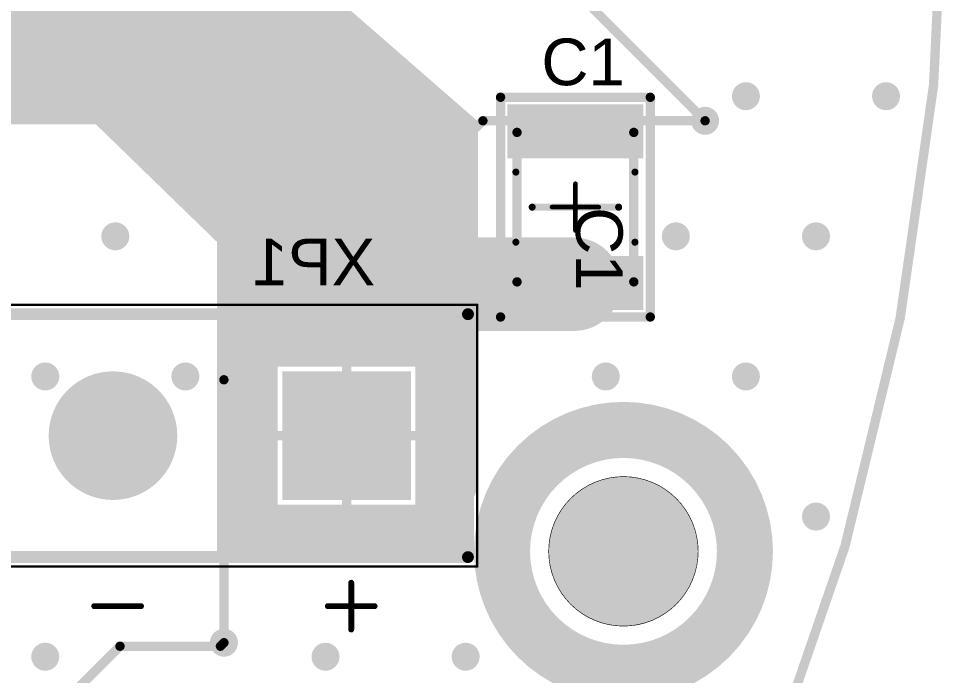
# Model space of a CAD drawing. Header units: inches. Extents: x 0 to 106, y 0 to 106.
# Drawn here: x 86.18 to 106.11, y 35.35 to 49.41 of the extents above; entities that cross this region are included whole.
import ezdxf

# ---------------------------------------------------------------- set-up
doc = ezdxf.new("R2010")
doc.units = ezdxf.units.IN
for name, color, linetype in [('Board shape', 56, 'Continuous'), ('Bottom Layer', 5, 'Continuous'), ('Bottom Overlay', 54, 'Continuous'), ('Bottom Solder', 6, 'Continuous'), ('Keep-Out Layer', 6, 'Continuous'), ('Mechanical 1', 6, 'Continuous'), ('Mechanical 13', 56, 'Continuous'), ('Mechanical 15', 56, 'Continuous'), ('Mechanical 16', 56, 'Continuous'), ('Mechanical 5', 56, 'Continuous'), ('Multi-Layer', 9, 'Continuous'), ('Pad Holes', 156, 'Continuous'), ('Top Layer', 1, 'Continuous'), ('Top Overlay', 2, 'Continuous'), ('Top Paste', 8, 'Continuous'), ('Top Solder', 216, 'Continuous'), ('Via Holes', 16, 'Continuous')]:
    doc.layers.add(name, color=color, linetype=linetype)
doc.styles.add('Arial', font='', dxfattribs={"height": 0.2})
doc.styles.get('Arial').set_extended_font_data('Arial')

# ---------------------------------------------------------------- blocks, each defined once
blk = doc.blocks.new('XT30UPB_F_B_13')
at = {"layer": 'Bottom Layer'}
blk.add_hatch(color=5, dxfattribs=at).paths.add_polyline_path([(-3.775, 1.275), (-1.225, 1.275), (-1.225, -1.275), (-3.775, -1.275)])
h = blk.add_hatch(color=5, dxfattribs=at)
edge = h.paths.add_edge_path()
edge.add_arc((2.5, 0), 1.275, 0, 360)
at = {"layer": 'Bottom Solder'}
blk.add_hatch(color=6, dxfattribs=at).paths.add_polyline_path([(-3.877, 1.377), (-1.123, 1.377), (-1.123, -1.377), (-3.877, -1.377)])
h = blk.add_hatch(color=6, dxfattribs=at)
edge = h.paths.add_edge_path()
edge.add_arc((2.5, 0), 1.377, 0, 360)
at = {"layer": 'Multi-Layer'}
h = blk.add_hatch(color=9, dxfattribs=at)
edge = h.paths.add_edge_path()
edge.add_arc((2.5, 0), 1.275, 0, 360)
at = {"layer": 'Pad Holes'}
h = blk.add_hatch(color=7, dxfattribs=at)
edge = h.paths.add_edge_path()
edge.add_arc((-2.5, 0), 0.85, 0, 360)
h = blk.add_hatch(color=7, dxfattribs=at)
edge = h.paths.add_edge_path()
edge.add_arc((2.5, 0), 0.85, 0, 360)
at = {"layer": 'Top Layer'}
blk.add_hatch(color=1, dxfattribs=at).paths.add_polyline_path([(-3.775, 1.275), (-1.225, 1.275), (-1.225, -1.275), (-3.775, -1.275)])
h = blk.add_hatch(color=1, dxfattribs=at)
edge = h.paths.add_edge_path()
edge.add_arc((2.5, 0), 1.275, 0, 360)
at = {"layer": 'Top Solder'}
blk.add_hatch(color=216, dxfattribs=at).paths.add_polyline_path([(-3.877, 1.377), (-1.123, 1.377), (-1.123, -1.377), (-3.877, -1.377)])
h = blk.add_hatch(color=216, dxfattribs=at)
edge = h.paths.add_edge_path()
edge.add_arc((2.5, 0), 1.377, 0, 360)
at = {"layer": 'Bottom Overlay'}
for points in [[(-2.6, 4.15, 0.127, 0.127, 0), (-2.6, 3.15, 0.127, 0.127, 0)], [(-2.1, 3.65, 0.127, 0.127, 0), (-3.1, 3.65, 0.127, 0.127, 0)], [(2.9, 3.65, 0.127, 0.127, 0), (1.9, 3.65, 0.127, 0.127, 0)], [(-5.1, 2.6, 0.254, 0.254, 0), (-5.1, -2.6, 0.254, 0.254, 0)], [(5.1, 2.6, 0.254, 0.254, 0), (-5.1, 2.6, 0.254, 0.254, 0)], [(5.1, 2.6, 0.254, 0.254, 0), (5.1, -2.6, 0.254, 0.254, 0)], [(5.1, -2.6, 0.254, 0.254, 0), (-5.1, -2.6, 0.254, 0.254, 0)]]:
    blk.add_lwpolyline(points, format="xyseb", dxfattribs=at)
for points in [[(-2.632, 4.15, 0.0635, 0.0635, 1), (-2.568, 4.15, 0.0635, 0.0635, 1)], [(-3.132, 3.65, 0.0635, 0.0635, 1), (-3.068, 3.65, 0.0635, 0.0635, 1)], [(-2.132, 3.65, 0.0635, 0.0635, 1), (-2.068, 3.65, 0.0635, 0.0635, 1)], [(1.868, 3.65, 0.0635, 0.0635, 1), (1.932, 3.65, 0.0635, 0.0635, 1)], [(2.868, 3.65, 0.0635, 0.0635, 1), (2.932, 3.65, 0.0635, 0.0635, 1)], [(-2.632, 3.15, 0.0635, 0.0635, 1), (-2.568, 3.15, 0.0635, 0.0635, 1)], [(-5.163, 2.6, 0.127, 0.127, 1), (-5.036, 2.6, 0.127, 0.127, 1)], [(-5.163, 2.6, 0.127, 0.127, 1), (-5.036, 2.6, 0.127, 0.127, 1)], [(5.036, 2.6, 0.127, 0.127, 1), (5.163, 2.6, 0.127, 0.127, 1)], [(5.036, 2.6, 0.127, 0.127, 1), (5.163, 2.6, 0.127, 0.127, 1)], [(-5.163, -2.6, 0.127, 0.127, 1), (-5.036, -2.6, 0.127, 0.127, 1)], [(-5.163, -2.6, 0.127, 0.127, 1), (-5.036, -2.6, 0.127, 0.127, 1)], [(5.036, -2.6, 0.127, 0.127, 1), (5.163, -2.6, 0.127, 0.127, 1)], [(5.036, -2.6, 0.127, 0.127, 1), (5.163, -2.6, 0.127, 0.127, 1)]]:
    blk.add_lwpolyline(points, format="xyseb", close=True, dxfattribs=at)
at = {"layer": 'Mechanical 13'}
for points in [[(-2.6, 4.15, 0.127, 0.127, 0), (-2.6, 3.15, 0.127, 0.127, 0)], [(-2.1, 3.65, 0.127, 0.127, 0), (-3.1, 3.65, 0.127, 0.127, 0)], [(2.9, 3.65, 0.127, 0.127, 0), (1.9, 3.65, 0.127, 0.127, 0)], [(-5.1, 2.6, 0.254, 0.254, 0), (-5.1, -2.6, 0.254, 0.254, 0)], [(5.1, 2.6, 0.254, 0.254, 0), (-5.1, 2.6, 0.254, 0.254, 0)], [(5.1, 2.6, 0.254, 0.254, 0), (5.1, -2.6, 0.254, 0.254, 0)], [(5.1, -2.6, 0.254, 0.254, 0), (-5.1, -2.6, 0.254, 0.254, 0)]]:
    blk.add_lwpolyline(points, format="xyseb", dxfattribs=at)
for points in [[(-2.632, 4.15, 0.0635, 0.0635, 1), (-2.568, 4.15, 0.0635, 0.0635, 1)], [(-3.132, 3.65, 0.0635, 0.0635, 1), (-3.068, 3.65, 0.0635, 0.0635, 1)], [(-2.132, 3.65, 0.0635, 0.0635, 1), (-2.068, 3.65, 0.0635, 0.0635, 1)], [(1.868, 3.65, 0.0635, 0.0635, 1), (1.932, 3.65, 0.0635, 0.0635, 1)], [(2.868, 3.65, 0.0635, 0.0635, 1), (2.932, 3.65, 0.0635, 0.0635, 1)], [(-2.632, 3.15, 0.0635, 0.0635, 1), (-2.568, 3.15, 0.0635, 0.0635, 1)], [(-5.163, 2.6, 0.127, 0.127, 1), (-5.036, 2.6, 0.127, 0.127, 1)], [(-5.163, 2.6, 0.127, 0.127, 1), (-5.036, 2.6, 0.127, 0.127, 1)], [(5.036, 2.6, 0.127, 0.127, 1), (5.163, 2.6, 0.127, 0.127, 1)], [(5.036, 2.6, 0.127, 0.127, 1), (5.163, 2.6, 0.127, 0.127, 1)], [(-5.163, -2.6, 0.127, 0.127, 1), (-5.036, -2.6, 0.127, 0.127, 1)], [(-5.163, -2.6, 0.127, 0.127, 1), (-5.036, -2.6, 0.127, 0.127, 1)], [(5.036, -2.6, 0.127, 0.127, 1), (5.163, -2.6, 0.127, 0.127, 1)], [(5.036, -2.6, 0.127, 0.127, 1), (5.163, -2.6, 0.127, 0.127, 1)]]:
    blk.add_lwpolyline(points, format="xyseb", close=True, dxfattribs=at)
at = {"layer": 'Mechanical 15'}
for points in [[(-5.3, 2.8, 0.05, 0.05, 0), (-5.3, -2.8, 0.05, 0.05, 0)], [(5.3, 2.8, 0.05, 0.05, 0), (-5.3, 2.8, 0.05, 0.05, 0)], [(5.3, 2.8, 0.05, 0.05, 0), (5.3, -2.8, 0.05, 0.05, 0)], [(5.3, -2.8, 0.05, 0.05, 0), (-5.3, -2.8, 0.05, 0.05, 0)]]:
    blk.add_lwpolyline(points, format="xyseb", dxfattribs=at)
for points in [[(-5.312, 2.8, 0.025, 0.025, 1), (-5.288, 2.8, 0.025, 0.025, 1)], [(-5.312, 2.8, 0.025, 0.025, 1), (-5.288, 2.8, 0.025, 0.025, 1)], [(5.288, 2.8, 0.025, 0.025, 1), (5.312, 2.8, 0.025, 0.025, 1)], [(5.288, 2.8, 0.025, 0.025, 1), (5.312, 2.8, 0.025, 0.025, 1)], [(-5.312, -2.8, 0.025, 0.025, 1), (-5.288, -2.8, 0.025, 0.025, 1)], [(-5.312, -2.8, 0.025, 0.025, 1), (-5.288, -2.8, 0.025, 0.025, 1)], [(5.288, -2.8, 0.025, 0.025, 1), (5.312, -2.8, 0.025, 0.025, 1)], [(5.288, -2.8, 0.025, 0.025, 1), (5.312, -2.8, 0.025, 0.025, 1)]]:
    blk.add_lwpolyline(points, format="xyseb", close=True, dxfattribs=at)
blk = doc.blocks.new('1210C_27')
at = {"layer": 'Top Layer'}
for points in [[(-2.102, 1.353), (-1.148, 1.353), (-1.148, -1.353), (-2.102, -1.353)], [(1.148, 1.353), (2.102, 1.353), (2.102, -1.353), (1.148, -1.353)]]:
    blk.add_hatch(color=1, dxfattribs=at).paths.add_polyline_path(points)
at = {"layer": 'Top Paste'}
for points in [[(-2.102, 1.353), (-1.148, 1.353), (-1.148, -1.353), (-2.102, -1.353)], [(1.148, 1.353), (2.102, 1.353), (2.102, -1.353), (1.148, -1.353)]]:
    blk.add_hatch(color=8, dxfattribs=at).paths.add_polyline_path(points)
at = {"layer": 'Top Solder'}
for points in [[(-2.204, 1.455), (-1.046, 1.455), (-1.046, -1.455), (-2.204, -1.455)], [(1.046, 1.455), (2.204, 1.455), (2.204, -1.455), (1.046, -1.455)]]:
    blk.add_hatch(color=216, dxfattribs=at).paths.add_polyline_path(points)
at = {"layer": 'Mechanical 13'}
for points in [[(-1.6, -1.25, 0.2, 0.2, 0), (-1.6, 1.25, 0.2, 0.2, 0)], [(1.6, 1.25, 0.2, 0.2, 0), (-1.6, 1.25, 0.2, 0.2, 0)], [(1.6, -1.25, 0.2, 0.2, 0), (1.6, 1.25, 0.2, 0.2, 0)], [(1.6, -1.25, 0.2, 0.2, 0), (-1.6, -1.25, 0.2, 0.2, 0)]]:
    blk.add_lwpolyline(points, format="xyseb", dxfattribs=at)
for points in [[(-1.65, 1.25, 0.1, 0.1, 1), (-1.55, 1.25, 0.1, 0.1, 1)], [(-1.65, 1.25, 0.1, 0.1, 1), (-1.55, 1.25, 0.1, 0.1, 1)], [(1.55, 1.25, 0.1, 0.1, 1), (1.65, 1.25, 0.1, 0.1, 1)], [(1.55, 1.25, 0.1, 0.1, 1), (1.65, 1.25, 0.1, 0.1, 1)], [(-1.65, -1.25, 0.1, 0.1, 1), (-1.55, -1.25, 0.1, 0.1, 1)], [(-1.65, -1.25, 0.1, 0.1, 1), (-1.55, -1.25, 0.1, 0.1, 1)], [(1.55, -1.25, 0.1, 0.1, 1), (1.65, -1.25, 0.1, 0.1, 1)], [(1.55, -1.25, 0.1, 0.1, 1), (1.65, -1.25, 0.1, 0.1, 1)]]:
    blk.add_lwpolyline(points, format="xyseb", close=True, dxfattribs=at)
at = {"layer": 'Mechanical 15'}
for points in [[(-2.352, -1.603, 0.2, 0.2, 0), (-2.352, 1.603, 0.2, 0.2, 0)], [(2.352, 1.603, 0.2, 0.2, 0), (-2.352, 1.603, 0.2, 0.2, 0)], [(2.352, -1.603, 0.2, 0.2, 0), (2.352, 1.603, 0.2, 0.2, 0)], [(2.352, -1.603, 0.2, 0.2, 0), (-2.352, -1.603, 0.2, 0.2, 0)]]:
    blk.add_lwpolyline(points, format="xyseb", dxfattribs=at)
for points in [[(-2.402, 1.603, 0.1, 0.1, 1), (-2.302, 1.603, 0.1, 0.1, 1)], [(-2.402, 1.603, 0.1, 0.1, 1), (-2.302, 1.603, 0.1, 0.1, 1)], [(2.302, 1.603, 0.1, 0.1, 1), (2.402, 1.603, 0.1, 0.1, 1)], [(2.302, 1.603, 0.1, 0.1, 1), (2.402, 1.603, 0.1, 0.1, 1)], [(-2.402, -1.603, 0.1, 0.1, 1), (-2.302, -1.603, 0.1, 0.1, 1)], [(-2.402, -1.603, 0.1, 0.1, 1), (-2.302, -1.603, 0.1, 0.1, 1)], [(2.302, -1.603, 0.1, 0.1, 1), (2.402, -1.603, 0.1, 0.1, 1)], [(2.302, -1.603, 0.1, 0.1, 1), (2.402, -1.603, 0.1, 0.1, 1)]]:
    blk.add_lwpolyline(points, format="xyseb", close=True, dxfattribs=at)
at = {"layer": 'Mechanical 16'}
for points in [[(0, -0.5, 0.1, 0.1, 0), (0, 0.5, 0.1, 0.1, 0)], [(0.5, 0, 0.1, 0.1, 0), (-0.5, 0, 0.1, 0.1, 0)]]:
    blk.add_lwpolyline(points, format="xyseb", dxfattribs=at)
for points in [[(-0.025, 0.5, 0.05, 0.05, 1), (0.025, 0.5, 0.05, 0.05, 1)], [(-0.525, 0, 0.05, 0.05, 1), (-0.475, 0, 0.05, 0.05, 1)], [(0.475, 0, 0.05, 0.05, 1), (0.525, 0, 0.05, 0.05, 1)], [(-0.025, -0.5, 0.05, 0.05, 1), (0.025, -0.5, 0.05, 0.05, 1)]]:
    blk.add_lwpolyline(points, format="xyseb", close=True, dxfattribs=at)
at = {"layer": 'Mechanical 5'}
for points in [[(-2.352, -1.603, 0.2, 0.2, 0), (-2.352, 1.603, 0.2, 0.2, 0)], [(2.352, 1.603, 0.2, 0.2, 0), (-2.352, 1.603, 0.2, 0.2, 0)], [(2.352, -1.603, 0.2, 0.2, 0), (2.352, 1.603, 0.2, 0.2, 0)], [(2.352, -1.603, 0.2, 0.2, 0), (-2.352, -1.603, 0.2, 0.2, 0)]]:
    blk.add_lwpolyline(points, format="xyseb", dxfattribs=at)
for points in [[(-2.402, 1.603, 0.1, 0.1, 1), (-2.302, 1.603, 0.1, 0.1, 1)], [(-2.402, 1.603, 0.1, 0.1, 1), (-2.302, 1.603, 0.1, 0.1, 1)], [(2.302, 1.603, 0.1, 0.1, 1), (2.402, 1.603, 0.1, 0.1, 1)], [(2.302, 1.603, 0.1, 0.1, 1), (2.402, 1.603, 0.1, 0.1, 1)], [(-2.402, -1.603, 0.1, 0.1, 1), (-2.302, -1.603, 0.1, 0.1, 1)], [(-2.402, -1.603, 0.1, 0.1, 1), (-2.302, -1.603, 0.1, 0.1, 1)], [(2.302, -1.603, 0.1, 0.1, 1), (2.402, -1.603, 0.1, 0.1, 1)], [(2.302, -1.603, 0.1, 0.1, 1), (2.402, -1.603, 0.1, 0.1, 1)]]:
    blk.add_lwpolyline(points, format="xyseb", close=True, dxfattribs=at)
at = {"layer": 'Top Overlay'}
for points in [[(0.75, 1.275, 0.15, 0.15, 0), (-0.75, 1.275, 0.15, 0.15, 0)], [(0, 0, 0.15, 0.15, 0), (0, 0.925, 0.15, 0.15, 0)], [(0, -0.925, 0.15, 0.15, 0), (0, 0, 0.15, 0.15, 0)], [(0.75, -1.275, 0.15, 0.15, 0), (-0.75, -1.275, 0.15, 0.15, 0)]]:
    blk.add_lwpolyline(points, format="xyseb", dxfattribs=at)
for points in [[(-0.788, 1.275, 0.075, 0.075, 1), (-0.713, 1.275, 0.075, 0.075, 1)], [(0.713, 1.275, 0.075, 0.075, 1), (0.788, 1.275, 0.075, 0.075, 1)], [(-0.038, 0.925, 0.075, 0.075, 1), (0.038, 0.925, 0.075, 0.075, 1)], [(-0.038, 0, 0.075, 0.075, 1), (0.038, 0, 0.075, 0.075, 1)], [(-0.038, 0, 0.075, 0.075, 1), (0.038, 0, 0.075, 0.075, 1)], [(-0.038, -0.925, 0.075, 0.075, 1), (0.038, -0.925, 0.075, 0.075, 1)], [(-0.788, -1.275, 0.075, 0.075, 1), (-0.713, -1.275, 0.075, 0.075, 1)], [(0.713, -1.275, 0.075, 0.075, 1), (0.788, -1.275, 0.075, 0.075, 1)]]:
    blk.add_lwpolyline(points, format="xyseb", close=True, dxfattribs=at)
at = {"layer": 'Mechanical 5', "style": 'Arial'}
blk.add_text('C1', height=1, dxfattribs=at).set_placement((0, 0.011))

msp = doc.modelspace()

# ---------------------------------------------------------------- hatches: boundary and pattern name
at = {"layer": 'Bottom Layer'}
h = msp.add_hatch(color=5, dxfattribs=at)
edge = h.paths.add_edge_path()
edge.add_arc((101.75, 47.75), 0.3, 0, 360)
h = msp.add_hatch(color=5, dxfattribs=at)
edge = h.paths.add_edge_path()
edge.add_arc((104.75, 47.75), 0.3, 0, 360)
h = msp.add_hatch(color=5, dxfattribs=at)
edge = h.paths.add_edge_path()
edge.add_arc((100.876, 47.223), 0.3, 0, 360)
h = msp.add_hatch(color=5, dxfattribs=at)
edge = h.paths.add_edge_path()
edge.add_arc((88.25, 44.75), 0.3, 0, 360)
h = msp.add_hatch(color=5, dxfattribs=at)
edge = h.paths.add_edge_path()
edge.add_arc((100.25, 44.75), 0.3, 0, 360)
h = msp.add_hatch(color=5, dxfattribs=at)
edge = h.paths.add_edge_path()
edge.add_arc((103.25, 44.75), 0.3, 0, 360)
h = msp.add_hatch(color=5, dxfattribs=at)
edge = h.paths.add_edge_path()
edge.add_arc((86.75, 41.75), 0.3, 0, 360)
h = msp.add_hatch(color=5, dxfattribs=at)
edge = h.paths.add_edge_path()
edge.add_arc((89.75, 41.75), 0.3, 0, 360)
h = msp.add_hatch(color=5, dxfattribs=at)
edge = h.paths.add_edge_path()
edge.add_arc((98.75, 41.75), 0.3, 0, 360)
h = msp.add_hatch(color=5, dxfattribs=at)
edge = h.paths.add_edge_path()
edge.add_arc((101.75, 41.75), 0.3, 0, 360)
h = msp.add_hatch(color=5, dxfattribs=at)
edge = h.paths.add_edge_path()
edge.add_arc((103.25, 38.75), 0.3, 0, 360)
h = msp.add_hatch(color=5, dxfattribs=at)
edge = h.paths.add_edge_path()
edge.add_arc((90.575, 36.05), 0.3, 0, 360)
h = msp.add_hatch(color=5, dxfattribs=at)
edge = h.paths.add_edge_path()
edge.add_arc((86.75, 35.75), 0.3, 0, 360)
h = msp.add_hatch(color=5, dxfattribs=at)
edge = h.paths.add_edge_path()
edge.add_arc((92.75, 35.75), 0.3, 0, 360)
h = msp.add_hatch(color=5, dxfattribs=at)
edge = h.paths.add_edge_path()
edge.add_arc((95.75, 35.75), 0.3, 0, 360)
at = {"layer": 'Pad Holes'}
h = msp.add_hatch(color=7, dxfattribs=at)
edge = h.paths.add_edge_path()
edge.add_arc((99.129, 38.006), 1.6, 0, 360)
at = {"layer": 'Top Layer'}
msp.add_hatch(color=1, dxfattribs=at).paths.add_polyline_path([(87.927, 47.15), (54.993, 47.15), (54.993, 50.76), (55.53, 50.76), (55.53, 51.625), (54.565, 51.625), (54.565, 51.825), (55.53, 51.825), (55.53, 52.69), (54.993, 52.69), (54.993, 53.213), (87.927, 53.213)])
h = msp.add_hatch(color=1, dxfattribs=at)
h.paths.add_polyline_path([(89.124, 53.213), (96.012, 47.21), (96.012, 39.366), (95.885, 39.06), (95.76, 38.54), (95.718, 38.006), (95.72, 37.98), (95.619, 37.87), (90.424, 37.87), (90.424, 44.632), (87.831, 47.15), (87.831, 53.213)])
h.paths.add_polyline_path([(94.675, 41.958), (93.3, 41.958), (93.3, 40.583), (94.675, 40.583)], flags=0)
h.paths.add_polyline_path([(93.1, 41.958), (91.725, 41.958), (91.725, 40.583), (93.1, 40.583)], flags=0)
h.paths.add_polyline_path([(94.675, 40.383), (93.3, 40.383), (93.3, 39.008), (94.675, 39.008)], flags=0)
h.paths.add_polyline_path([(93.1, 40.383), (91.725, 40.383), (91.725, 39.008), (93.1, 39.008)], flags=0)
h = msp.add_hatch(color=1, dxfattribs=at)
edge = h.paths.add_edge_path()
edge.add_arc((101.75, 47.75), 0.3, 0, 360)
h = msp.add_hatch(color=1, dxfattribs=at)
edge = h.paths.add_edge_path()
edge.add_arc((104.75, 47.75), 0.3, 0, 360)
h = msp.add_hatch(color=1, dxfattribs=at)
edge = h.paths.add_edge_path()
edge.add_arc((100.876, 47.223), 0.3, 0, 360)
h = msp.add_hatch(color=1, dxfattribs=at)
edge = h.paths.add_edge_path()
edge.add_arc((88.25, 44.75), 0.3, 0, 360)
h = msp.add_hatch(color=1, dxfattribs=at)
edge = h.paths.add_edge_path()
edge.add_arc((100.25, 44.75), 0.3, 0, 360)
h = msp.add_hatch(color=1, dxfattribs=at)
edge = h.paths.add_edge_path()
edge.add_arc((103.25, 44.75), 0.3, 0, 360)
h = msp.add_hatch(color=1, dxfattribs=at)
edge = h.paths.add_edge_path()
edge.add_arc((86.75, 41.75), 0.3, 0, 360)
h = msp.add_hatch(color=1, dxfattribs=at)
edge = h.paths.add_edge_path()
edge.add_arc((89.75, 41.75), 0.3, 0, 360)
h = msp.add_hatch(color=1, dxfattribs=at)
edge = h.paths.add_edge_path()
edge.add_arc((98.75, 41.75), 0.3, 0, 360)
h = msp.add_hatch(color=1, dxfattribs=at)
edge = h.paths.add_edge_path()
edge.add_arc((101.75, 41.75), 0.3, 0, 360)
h = msp.add_hatch(color=1, dxfattribs=at)
edge = h.paths.add_edge_path()
edge.add_arc((103.25, 38.75), 0.3, 0, 360)
h = msp.add_hatch(color=1, dxfattribs=at)
edge = h.paths.add_edge_path()
edge.add_arc((90.575, 36.05), 0.3, 0, 360)
h = msp.add_hatch(color=1, dxfattribs=at)
edge = h.paths.add_edge_path()
edge.add_arc((86.75, 35.75), 0.3, 0, 360)
h = msp.add_hatch(color=1, dxfattribs=at)
edge = h.paths.add_edge_path()
edge.add_arc((92.75, 35.75), 0.3, 0, 360)
h = msp.add_hatch(color=1, dxfattribs=at)
edge = h.paths.add_edge_path()
edge.add_arc((95.75, 35.75), 0.3, 0, 360)
at = {"layer": 'Via Holes'}
h = msp.add_hatch(color=7, dxfattribs=at)
edge = h.paths.add_edge_path()
edge.add_arc((101.75, 47.75), 0.15, 0, 360)
h = msp.add_hatch(color=7, dxfattribs=at)
edge = h.paths.add_edge_path()
edge.add_arc((104.75, 47.75), 0.15, 0, 360)
h = msp.add_hatch(color=7, dxfattribs=at)
edge = h.paths.add_edge_path()
edge.add_arc((100.876, 47.223), 0.15, 0, 360)
h = msp.add_hatch(color=7, dxfattribs=at)
edge = h.paths.add_edge_path()
edge.add_arc((88.25, 44.75), 0.15, 0, 360)
h = msp.add_hatch(color=7, dxfattribs=at)
edge = h.paths.add_edge_path()
edge.add_arc((100.25, 44.75), 0.15, 0, 360)
h = msp.add_hatch(color=7, dxfattribs=at)
edge = h.paths.add_edge_path()
edge.add_arc((103.25, 44.75), 0.15, 0, 360)
h = msp.add_hatch(color=7, dxfattribs=at)
edge = h.paths.add_edge_path()
edge.add_arc((86.75, 41.75), 0.15, 0, 360)
h = msp.add_hatch(color=7, dxfattribs=at)
edge = h.paths.add_edge_path()
edge.add_arc((89.75, 41.75), 0.15, 0, 360)
h = msp.add_hatch(color=7, dxfattribs=at)
edge = h.paths.add_edge_path()
edge.add_arc((98.75, 41.75), 0.15, 0, 360)
h = msp.add_hatch(color=7, dxfattribs=at)
edge = h.paths.add_edge_path()
edge.add_arc((101.75, 41.75), 0.15, 0, 360)
h = msp.add_hatch(color=7, dxfattribs=at)
edge = h.paths.add_edge_path()
edge.add_arc((103.25, 38.75), 0.15, 0, 360)
h = msp.add_hatch(color=7, dxfattribs=at)
edge = h.paths.add_edge_path()
edge.add_arc((90.575, 36.05), 0.15, 0, 360)
h = msp.add_hatch(color=7, dxfattribs=at)
edge = h.paths.add_edge_path()
edge.add_arc((86.75, 35.75), 0.15, 0, 360)
h = msp.add_hatch(color=7, dxfattribs=at)
edge = h.paths.add_edge_path()
edge.add_arc((92.75, 35.75), 0.15, 0, 360)
h = msp.add_hatch(color=7, dxfattribs=at)
edge = h.paths.add_edge_path()
edge.add_arc((95.75, 35.75), 0.15, 0, 360)

# ---------------------------------------------------------------- linework, layer by layer
at = {"layer": 'Board shape'}
msp.add_lwpolyline([(102.232, 72.648, 0.2, 0.2, -0.19214), (102.232, 33.365, 0.2, 0.2, 0)], format="xyseb", dxfattribs=at)
at = {"layer": 'Bottom Layer'}
for points in [[(90.575, 41.679, 0.2, 0.2, 0), (96.119, 47.223, 0.2, 0.2, 0)], [(96.119, 47.223, 0.2, 0.2, 0), (100.876, 47.223, 0.2, 0.2, 0)], [(90.575, 36.05, 0.2, 0.2, 0), (90.575, 41.679, 0.2, 0.2, 0)]]:
    msp.add_lwpolyline(points, format="xyseb", dxfattribs=at)
for points in [[(96.069, 47.223, 0.1, 0.1, 1), (96.169, 47.223, 0.1, 0.1, 1)], [(96.069, 47.223, 0.1, 0.1, 1), (96.169, 47.223, 0.1, 0.1, 1)], [(100.826, 47.223, 0.1, 0.1, 1), (100.926, 47.223, 0.1, 0.1, 1)], [(90.525, 41.679, 0.1, 0.1, 1), (90.625, 41.679, 0.1, 0.1, 1)], [(90.525, 41.679, 0.1, 0.1, 1), (90.625, 41.679, 0.1, 0.1, 1)], [(90.525, 36.05, 0.1, 0.1, 1), (90.625, 36.05, 0.1, 0.1, 1)]]:
    msp.add_lwpolyline(points, format="xyseb", close=True, dxfattribs=at)
at = {"layer": 'Keep-Out Layer'}
for points in [[(101.729, 38.006, 1.2, 1.2, 1), (96.529, 38.006, 1.2, 1.2, 1)], [(96.229, 38.006, 0.6, 0.6, 1), (96.829, 38.006, 0.6, 0.6, 1)], [(101.429, 38.006, 0.6, 0.6, 1), (102.029, 38.006, 0.6, 0.6, 1)]]:
    msp.add_lwpolyline(points, format="xyseb", close=True, dxfattribs=at)
at = {"layer": 'Mechanical 1'}
for points in [[(100.728, 38.006, 0.0127, 0.0127, 1), (97.528, 38.006, 0.0127, 0.0127, 1)], [(97.525, 38.006, 0.00635, 0.00635, 1), (97.531, 38.006, 0.00635, 0.00635, 1)], [(100.725, 38.006, 0.00635, 0.00635, 1), (100.731, 38.006, 0.00635, 0.00635, 1)]]:
    msp.add_lwpolyline(points, format="xyseb", close=True, dxfattribs=at)
at = {"layer": 'Top Layer'}
for points in [[(95.648, 52.451, 0.2, 0.2, 0), (100.876, 47.223, 0.2, 0.2, 0)], [(95.35, 43.725, 2, 2, 0), (98.075, 43.725, 2, 2, 0)], [(86.792, 34.417, 0.2, 0.2, 0), (88.35, 35.975, 0.2, 0.2, 0)], [(88.35, 35.975, 0.2, 0.2, 0), (90.5, 35.975, 0.2, 0.2, 0)], [(90.5, 35.975, 0.2, 0.2, 0), (90.575, 36.05, 0.2, 0.2, 0)]]:
    msp.add_lwpolyline(points, format="xyseb", dxfattribs=at)
for points in [[(100.826, 47.223, 0.1, 0.1, 1), (100.926, 47.223, 0.1, 0.1, 1)], [(94.85, 43.725, 1, 1, 1), (95.85, 43.725, 1, 1, 1)], [(97.575, 43.725, 1, 1, 1), (98.575, 43.725, 1, 1, 1)], [(88.3, 35.975, 0.1, 0.1, 1), (88.4, 35.975, 0.1, 0.1, 1)], [(88.3, 35.975, 0.1, 0.1, 1), (88.4, 35.975, 0.1, 0.1, 1)], [(90.45, 35.975, 0.1, 0.1, 1), (90.55, 35.975, 0.1, 0.1, 1)], [(90.45, 35.975, 0.1, 0.1, 1), (90.55, 35.975, 0.1, 0.1, 1)], [(90.525, 36.05, 0.1, 0.1, 1), (90.625, 36.05, 0.1, 0.1, 1)]]:
    msp.add_lwpolyline(points, format="xyseb", close=True, dxfattribs=at)

# ---------------------------------------------------------------- block references
for name, p, rotation in [('1210C_27', (98.1, 45.375), 270), ('XT30UPB_F_B_13', (90.7, 40.483), 180)]:
    msp.add_blockref(name, p, dxfattribs=dict(rotation=rotation))

# ---------------------------------------------------------------- texts
at = {"layer": 'Bottom Overlay', "style": 'Arial', "text_generation_flag": 2}
msp.add_text('XP1', height=1, dxfattribs=at).set_placement((93.816, 43.7))
at = {"layer": 'Top Overlay', "style": 'Arial'}
msp.add_text('C1', height=1, dxfattribs=at).set_placement((97.371, 47.984))

doc.saveas('drawing.dxf')
